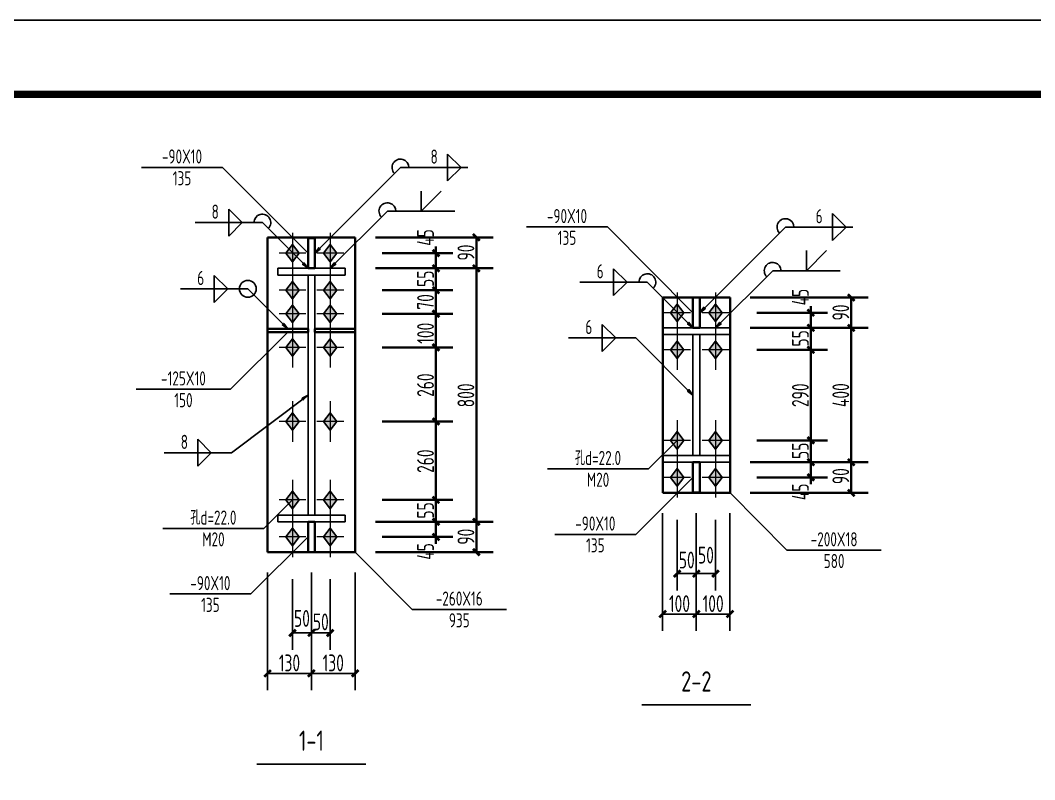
# Model space of a CAD drawing. Extents: x 32461 to 372567, y -698896 to 182569.
# Drawn here: x 130121 to 145187, y -454997 to -443718 of the extents above; entities that cross this region are included whole.
import ezdxf
from ezdxf.enums import TextEntityAlignment as Align

# ---------------------------------------------------------------- set-up
doc = ezdxf.new("R2010")
doc.units = 0
doc.header["$LTSCALE"] = 1000
doc.header["$MEASUREMENT"] = 0
doc.layers.get('0').update_dxf_attribs({"linetype": 'CONTINUOUS'})
doc.layers.get('Defpoints').update_dxf_attribs({"linetype": 'CONTINUOUS'})
doc.layers.add('10', color=7, linetype='CONTINUOUS')
doc.layers.add('PUB_TITLE', color=4, linetype='CONTINUOUS')
for name, color, linetype, lineweight in [('20', 2, 'CONTINUOUS', 35), ('尺寸标注', 2, 'CONTINUOUS', 35), ('焊缝标注', 9, 'CONTINUOUS', 25), ('螺栓孔标注', 9, 'CONTINUOUS', 25), ('钢板标注', 9, 'CONTINUOUS', 25)]:
    doc.layers.add(name, color=color, linetype=linetype, lineweight=lineweight)
doc.styles.add('PkpmHz', font='Pkpmeng', dxfattribs={"width": 0.7, "bigfont": 'hztxt'})
doc.dimstyles.new('Pkpm_1.00', dxfattribs={"dimtxt": 250, "dimasz": 100, "dimexe": 250, "dimexo": 0.0625, "dimgap": 30, "dimtad": 1, "dimdec": 0, "dimrnd": 5, "dimzin": 0, "dimdsep": 46, "dimtxsty": 'PkpmHz', "dimblk1": 'ARCHTICK', "dimblk2": 'ARCHTICK', "dimsah": 1, "dimcen": 0.09, "dimadec": 0, "dimazin": 0, "dimtfac": 1, "dimtdec": 0, "dimtmove": 2, "dimatfit": 1, "dimfxl": 0, "dimtolj": 1, "dimtzin": 0, "dimarcsym": 0})

# ---------------------------------------------------------------- blocks, each defined once
blk = doc.blocks.new('_ArchTick')
at = {"color": 0, "linetype": 'ByBlock', "const_width": 0.4}
blk.add_lwpolyline([(-0.5, -0.5), (0.5, 0.5)], dxfattribs=at)
blk = doc.blocks.new('*D241')
at = {"layer": 'Defpoints', "color": 0, "linetype": 'Continuous'}
for p in [(134164, -451617), (134444, -451617), (134444, -452817)]:
    blk.add_point(p, dxfattribs=at)
at = {"layer": '尺寸标注', "color": 0, "linetype": 'Continuous', "lineweight": -2}
for p, q in [((134164, -452017), (134164, -453067)), ((134444, -452017), (134444, -453067)), ((134164, -452817), (134444, -452817))]:
    blk.add_line(p, q, dxfattribs=at)
at = {"layer": '尺寸标注', "color": 0, "linetype": 'Continuous', "lineweight": -2, "xscale": 100, "yscale": 100, "zscale": 100, "rotation": 180}
blk.add_blockref('_ArchTick', (134164, -452817), dxfattribs=at)
at = {"layer": '尺寸标注', "color": 0, "linetype": 'Continuous', "lineweight": -2, "xscale": 100, "yscale": 100, "zscale": 100}
blk.add_blockref('_ArchTick', (134444, -452817), dxfattribs=at)
at = {"layer": '尺寸标注', "color": 0, "linetype": 'Continuous', "insert": (134304, -452601), "char_height": 250, "attachment_point": 5, "style": 'PkpmHz'}
blk.add_mtext('\\A1;50', dxfattribs=at)
blk = doc.blocks.new('*D242')
at = {"layer": 'Defpoints', "color": 0, "linetype": 'Continuous'}
for p in [(134444, -451617), (134724, -451617), (134724, -452817)]:
    blk.add_point(p, dxfattribs=at)
at = {"layer": '尺寸标注', "color": 0, "linetype": 'Continuous', "lineweight": -2}
for p, q in [((134444, -452017), (134444, -453067)), ((134724, -452017), (134724, -453067)), ((134444, -452817), (134724, -452817))]:
    blk.add_line(p, q, dxfattribs=at)
at = {"layer": '尺寸标注', "color": 0, "linetype": 'Continuous', "lineweight": -2, "xscale": 100, "yscale": 100, "zscale": 100, "rotation": 180}
blk.add_blockref('_ArchTick', (134444, -452817), dxfattribs=at)
at = {"layer": '尺寸标注', "color": 0, "linetype": 'Continuous', "lineweight": -2, "xscale": 100, "yscale": 100, "zscale": 100}
blk.add_blockref('_ArchTick', (134724, -452817), dxfattribs=at)
at = {"layer": '尺寸标注', "color": 0, "linetype": 'Continuous', "insert": (134584, -452653), "char_height": 250, "attachment_point": 5, "style": 'PkpmHz'}
blk.add_mtext('\\A1;50', dxfattribs=at)
blk = doc.blocks.new('*D243')
at = {"layer": 'Defpoints', "color": 0, "linetype": 'Continuous'}
for p in [(133794, -451617), (134444, -451617), (134444, -453417)]:
    blk.add_point(p, dxfattribs=at)
at = {"layer": '尺寸标注', "color": 0, "linetype": 'Continuous', "lineweight": -2}
for p, q in [((133794, -451917), (133794, -453667)), ((134444, -451917), (134444, -453667)), ((133794, -453417), (134444, -453417))]:
    blk.add_line(p, q, dxfattribs=at)
at = {"layer": '尺寸标注', "color": 0, "linetype": 'Continuous', "lineweight": -2, "xscale": 100, "yscale": 100, "zscale": 100, "rotation": 180}
blk.add_blockref('_ArchTick', (133794, -453417), dxfattribs=at)
at = {"layer": '尺寸标注', "color": 0, "linetype": 'Continuous', "lineweight": -2, "xscale": 100, "yscale": 100, "zscale": 100}
blk.add_blockref('_ArchTick', (134444, -453417), dxfattribs=at)
at = {"layer": '尺寸标注', "color": 0, "linetype": 'Continuous', "insert": (134119, -453262), "char_height": 250, "attachment_point": 5, "style": 'PkpmHz'}
blk.add_mtext('\\A1;130', dxfattribs=at)
blk = doc.blocks.new('*D244')
at = {"layer": 'Defpoints', "color": 0, "linetype": 'Continuous'}
for p in [(134444, -451617), (135094, -451617), (135094, -453417)]:
    blk.add_point(p, dxfattribs=at)
at = {"layer": '尺寸标注', "color": 0, "linetype": 'Continuous', "lineweight": -2}
for p, q in [((134444, -451917), (134444, -453667)), ((135094, -451917), (135094, -453667)), ((134444, -453417), (135094, -453417))]:
    blk.add_line(p, q, dxfattribs=at)
at = {"layer": '尺寸标注', "color": 0, "linetype": 'Continuous', "lineweight": -2, "xscale": 100, "yscale": 100, "zscale": 100, "rotation": 180}
blk.add_blockref('_ArchTick', (134444, -453417), dxfattribs=at)
at = {"layer": '尺寸标注', "color": 0, "linetype": 'Continuous', "lineweight": -2, "xscale": 100, "yscale": 100, "zscale": 100}
blk.add_blockref('_ArchTick', (135094, -453417), dxfattribs=at)
at = {"layer": '尺寸标注', "color": 0, "linetype": 'Continuous', "insert": (134769, -453262), "char_height": 250, "attachment_point": 5, "style": 'PkpmHz'}
blk.add_mtext('\\A1;130', dxfattribs=at)
blk = doc.blocks.new('*D225')
at = {"layer": 'Defpoints', "color": 0, "linetype": 'Continuous'}
for p in [(139876, -450736), (140161, -450736), (140161, -451936)]:
    blk.add_point(p, dxfattribs=at)
at = {"layer": '尺寸标注', "color": 0, "linetype": 'Continuous', "lineweight": -2}
for p, q in [((139876, -451136), (139876, -452186)), ((140161, -451136), (140161, -452186)), ((139876, -451936), (140161, -451936))]:
    blk.add_line(p, q, dxfattribs=at)
at = {"layer": '尺寸标注', "color": 0, "linetype": 'Continuous', "lineweight": -2, "xscale": 100, "yscale": 100, "zscale": 100, "rotation": 180}
blk.add_blockref('_ArchTick', (139876, -451936), dxfattribs=at)
at = {"layer": '尺寸标注', "color": 0, "linetype": 'Continuous', "lineweight": -2, "xscale": 100, "yscale": 100, "zscale": 100}
blk.add_blockref('_ArchTick', (140161, -451936), dxfattribs=at)
at = {"layer": '尺寸标注', "color": 0, "linetype": 'Continuous', "insert": (140019, -451734), "char_height": 250, "attachment_point": 5, "style": 'PkpmHz'}
blk.add_mtext('\\A1;50', dxfattribs=at)
blk = doc.blocks.new('*D226')
at = {"layer": 'Defpoints', "color": 0, "linetype": 'Continuous'}
for p in [(140161, -450736), (140446, -450736), (140446, -451936)]:
    blk.add_point(p, dxfattribs=at)
at = {"layer": '尺寸标注', "color": 0, "linetype": 'Continuous', "lineweight": -2}
for p, q in [((140161, -451136), (140161, -452186)), ((140446, -451136), (140446, -452186)), ((140161, -451936), (140446, -451936))]:
    blk.add_line(p, q, dxfattribs=at)
at = {"layer": '尺寸标注', "color": 0, "linetype": 'Continuous', "lineweight": -2, "xscale": 100, "yscale": 100, "zscale": 100, "rotation": 180}
blk.add_blockref('_ArchTick', (140161, -451936), dxfattribs=at)
at = {"layer": '尺寸标注', "color": 0, "linetype": 'Continuous', "lineweight": -2, "xscale": 100, "yscale": 100, "zscale": 100}
blk.add_blockref('_ArchTick', (140446, -451936), dxfattribs=at)
at = {"layer": '尺寸标注', "color": 0, "linetype": 'Continuous', "insert": (140304, -451661), "char_height": 250, "attachment_point": 5, "style": 'PkpmHz'}
blk.add_mtext('\\A1;50', dxfattribs=at)
blk = doc.blocks.new('*D227')
at = {"layer": 'Defpoints', "color": 0, "linetype": 'Continuous'}
for p in [(139661, -450736), (140161, -450736), (140161, -452536)]:
    blk.add_point(p, dxfattribs=at)
at = {"layer": '尺寸标注', "color": 0, "linetype": 'Continuous', "lineweight": -2}
for p, q in [((139661, -451036), (139661, -452786)), ((140161, -451036), (140161, -452786)), ((139661, -452536), (140161, -452536))]:
    blk.add_line(p, q, dxfattribs=at)
at = {"layer": '尺寸标注', "color": 0, "linetype": 'Continuous', "lineweight": -2, "xscale": 100, "yscale": 100, "zscale": 100, "rotation": 180}
blk.add_blockref('_ArchTick', (139661, -452536), dxfattribs=at)
at = {"layer": '尺寸标注', "color": 0, "linetype": 'Continuous', "lineweight": -2, "xscale": 100, "yscale": 100, "zscale": 100}
blk.add_blockref('_ArchTick', (140161, -452536), dxfattribs=at)
at = {"layer": '尺寸标注', "color": 0, "linetype": 'Continuous', "insert": (139911, -452381), "char_height": 250, "attachment_point": 5, "style": 'PkpmHz'}
blk.add_mtext('\\A1;100', dxfattribs=at)
blk = doc.blocks.new('*D228')
at = {"layer": 'Defpoints', "color": 0, "linetype": 'Continuous'}
for p in [(140161, -450736), (140661, -450736), (140661, -452536)]:
    blk.add_point(p, dxfattribs=at)
at = {"layer": '尺寸标注', "color": 0, "linetype": 'Continuous', "lineweight": -2}
for p, q in [((140161, -451036), (140161, -452786)), ((140661, -451036), (140661, -452786)), ((140161, -452536), (140661, -452536))]:
    blk.add_line(p, q, dxfattribs=at)
at = {"layer": '尺寸标注', "color": 0, "linetype": 'Continuous', "lineweight": -2, "xscale": 100, "yscale": 100, "zscale": 100, "rotation": 180}
blk.add_blockref('_ArchTick', (140161, -452536), dxfattribs=at)
at = {"layer": '尺寸标注', "color": 0, "linetype": 'Continuous', "lineweight": -2, "xscale": 100, "yscale": 100, "zscale": 100}
blk.add_blockref('_ArchTick', (140661, -452536), dxfattribs=at)
at = {"layer": '尺寸标注', "color": 0, "linetype": 'Continuous', "insert": (140411, -452381), "char_height": 250, "attachment_point": 5, "style": 'PkpmHz'}
blk.add_mtext('\\A1;100', dxfattribs=at)

msp = doc.modelspace()

# ---------------------------------------------------------------- hatches: boundary and pattern name
at = {"layer": '10'}
for points in [[(134164.2, -447046.3), (134064.2, -447176.3), (134164.2, -447306.3), (134264.2, -447176.3)], [(134724.2, -447046.3), (134624.2, -447176.3), (134724.2, -447306.3), (134824.2, -447176.3)], [(134164.2, -447596.3), (134064.2, -447726.3), (134164.2, -447856.3), (134264.2, -447726.3)], [(134724.2, -447596.3), (134624.2, -447726.3), (134724.2, -447856.3), (134824.2, -447726.3)], [(134164.2, -447946.3), (134064.2, -448076.3), (134164.2, -448206.3), (134264.2, -448076.3)], [(134724.2, -447946.3), (134624.2, -448076.3), (134724.2, -448206.3), (134824.2, -448076.3)], [(139876.5, -447931.4), (139776.5, -448061.4), (139876.5, -448191.4), (139976.5, -448061.4)], [(140446.5, -447931.4), (140346.5, -448061.4), (140446.5, -448191.4), (140546.5, -448061.4)], [(134164.2, -448446.3), (134064.2, -448576.3), (134164.2, -448706.3), (134264.2, -448576.3)], [(134724.2, -448446.3), (134624.2, -448576.3), (134724.2, -448706.3), (134824.2, -448576.3)], [(139876.5, -448481.4), (139776.5, -448611.4), (139876.5, -448741.4), (139976.5, -448611.4)], [(140446.5, -448481.4), (140346.5, -448611.4), (140446.5, -448741.4), (140546.5, -448611.4)], [(134164.2, -449546.3), (134064.2, -449676.3), (134164.2, -449806.3), (134264.2, -449676.3)], [(134724.2, -449546.3), (134624.2, -449676.3), (134724.2, -449806.3), (134824.2, -449676.3)], [(139876.5, -449826.4), (139776.5, -449956.4), (139876.5, -450086.4), (139976.5, -449956.4)], [(140446.5, -449826.4), (140346.5, -449956.4), (140446.5, -450086.4), (140546.5, -449956.4)], [(139876.5, -450376.4), (139776.5, -450506.4), (139876.5, -450636.4), (139976.5, -450506.4)], [(140446.5, -450376.4), (140346.5, -450506.4), (140446.5, -450636.4), (140546.5, -450506.4)], [(134164.2, -450711.5), (134064.2, -450841.5), (134164.2, -450971.5), (134264.2, -450841.5)], [(134724.2, -450711.5), (134624.2, -450841.5), (134724.2, -450971.5), (134824.2, -450841.5)], [(134164.2, -451261.5), (134064.2, -451391.5), (134164.2, -451521.5), (134264.2, -451391.5)], [(134724.2, -451261.5), (134624.2, -451391.5), (134724.2, -451521.5), (134824.2, -451391.5)]]:
    msp.add_hatch(color=1, dxfattribs=at).paths.add_polyline_path(points)
at = {"layer": '焊缝标注'}
for points in [[(134494.2, -447176.3), (134575.6, -447116.2), (134554.3, -447095)], [(134394.2, -447401.3), (134334.2, -447319.9), (134313, -447341.1)], [(134724.2, -447401.3), (134805.6, -447341.2), (134784.3, -447320)], [(140211.5, -448061.4), (140292.8, -448001.3), (140271.6, -447980.1)], [(134094.2, -448301.3), (134034.2, -448219.9), (134013, -448241.1)], [(140111.5, -448286.4), (140051.4, -448205), (140030.2, -448226.2)], [(140446.5, -448286.4), (140527.8, -448226.3), (140506.6, -448205.1)], [(140111.5, -449283.9), (140051.4, -449202.5), (140030.2, -449223.7)], [(134394.2, -449283.9), (134305.3, -449332.1), (134323.4, -449356.1)]]:
    msp.add_hatch(color=256, dxfattribs=at).paths.add_polyline_path(points)

# ---------------------------------------------------------------- linework, layer by layer
at = {"color": 0, "linetype": 'ByBlock', "const_width": 40}
for points in [[(136944.2, -446991.5), (136844.2, -446891.5)], [(136244.2, -447126.3), (136344.2, -447226.3)], [(136344.2, -447451.3), (136244.2, -447351.3)], [(136344.2, -447451.3), (136244.2, -447351.3)], [(136844.2, -447351.3), (136944.2, -447451.3)], [(136944.2, -447451.3), (136844.2, -447351.3)], [(136344.2, -447776.3), (136244.2, -447676.3)], [(136244.2, -447676.3), (136344.2, -447776.3)], [(142511.5, -447886.4), (142411.5, -447786.4)], [(136244.2, -448026.3), (136344.2, -448126.3)], [(136344.2, -448126.3), (136244.2, -448026.3)], [(141811.5, -448011.4), (141911.5, -448111.4)], [(141911.5, -448336.4), (141811.5, -448236.4)], [(141911.5, -448336.4), (141811.5, -448236.4)], [(142411.5, -448236.4), (142511.5, -448336.4)], [(142511.5, -448336.4), (142411.5, -448236.4)], [(136344.2, -448626.3), (136244.2, -448526.3)], [(136244.2, -448526.3), (136344.2, -448626.3)], [(141911.5, -448661.4), (141811.5, -448561.4)], [(141811.5, -448561.4), (141911.5, -448661.4)], [(136344.2, -449726.3), (136244.2, -449626.3)], [(136244.2, -449626.3), (136344.2, -449726.3)], [(141811.5, -449906.4), (141911.5, -450006.4)], [(141911.5, -450006.4), (141811.5, -449906.4)], [(141811.5, -450231.4), (141911.5, -450331.4)], [(141811.5, -450231.4), (141911.5, -450331.4)], [(142411.5, -450231.4), (142511.5, -450331.4)], [(142511.5, -450331.4), (142411.5, -450231.4)], [(141911.5, -450556.4), (141811.5, -450456.4)], [(142411.5, -450686.4), (142511.5, -450786.4)], [(136244.2, -450791.5), (136344.2, -450891.5)], [(136344.2, -450891.5), (136244.2, -450791.5)], [(136244.2, -451116.5), (136344.2, -451216.5)], [(136244.2, -451116.5), (136344.2, -451216.5)], [(136844.2, -451116.5), (136944.2, -451216.5)], [(136944.2, -451216.5), (136844.2, -451116.5)], [(136344.2, -451441.5), (136244.2, -451341.5)], [(136844.2, -451566.5), (136944.2, -451666.5)]]:
    msp.add_lwpolyline(points, dxfattribs=at)
at = {"layer": '10', "color": 9, "lineweight": 18, "ltscale": 100}
for p, q in [((134164.2, -446876.3), (134164.2, -447476.3)), ((134724.2, -446876.3), (134724.2, -447476.3)), ((134364.2, -447176.3), (133964.2, -447176.3)), ((134924.2, -447176.3), (134524.2, -447176.3)), ((134164.2, -447426.3), (134164.2, -448026.3)), ((134724.2, -447426.3), (134724.2, -448026.3)), ((134364.2, -447726.3), (133964.2, -447726.3)), ((134924.2, -447726.3), (134524.2, -447726.3)), ((134164.2, -447776.3), (134164.2, -448376.3)), ((134724.2, -447776.3), (134724.2, -448376.3)), ((139876.5, -447761.4), (139876.5, -448361.4)), ((140446.5, -447761.4), (140446.5, -448361.4)), ((134364.2, -448076.3), (133964.2, -448076.3)), ((134924.2, -448076.3), (134524.2, -448076.3)), ((140076.5, -448061.4), (139676.5, -448061.4)), ((140646.5, -448061.4), (140246.5, -448061.4)), ((134164.2, -448276.3), (134164.2, -448876.3)), ((134724.2, -448276.3), (134724.2, -448876.3)), ((139876.5, -448311.4), (139876.5, -448911.4)), ((140446.5, -448311.4), (140446.5, -448911.4)), ((134364.2, -448576.3), (133964.2, -448576.3)), ((134924.2, -448576.3), (134524.2, -448576.3)), ((140076.5, -448611.4), (139676.5, -448611.4)), ((140646.5, -448611.4), (140246.5, -448611.4)), ((134164.2, -449376.3), (134164.2, -449976.3)), ((134724.2, -449376.3), (134724.2, -449976.3)), ((134364.2, -449676.3), (133964.2, -449676.3)), ((134924.2, -449676.3), (134524.2, -449676.3)), ((139876.5, -449656.4), (139876.5, -450256.4)), ((140446.5, -449656.4), (140446.5, -450256.4)), ((140076.5, -449956.4), (139676.5, -449956.4)), ((140646.5, -449956.4), (140246.5, -449956.4)), ((139876.5, -450206.4), (139876.5, -450806.4)), ((140446.5, -450206.4), (140446.5, -450806.4)), ((134164.2, -450541.5), (134164.2, -451141.5)), ((134724.2, -450541.5), (134724.2, -451141.5)), ((140076.5, -450506.4), (139676.5, -450506.4)), ((140646.5, -450506.4), (140246.5, -450506.4)), ((134364.2, -450841.5), (133964.2, -450841.5)), ((134924.2, -450841.5), (134524.2, -450841.5)), ((134164.2, -451091.5), (134164.2, -451691.5)), ((134724.2, -451091.5), (134724.2, -451691.5)), ((134364.2, -451391.5), (133964.2, -451391.5)), ((134924.2, -451391.5), (134524.2, -451391.5))]:
    msp.add_line(p, q, dxfattribs=at)
at = {"layer": '10', "color": 3, "ltscale": 100}
for p, q in [((134944.2, -447401.3), (133944.2, -447401.3)), ((133944.2, -447401.3), (133944.2, -447501.3)), ((134944.2, -447501.3), (134944.2, -447401.3)), ((133944.2, -447501.3), (134944.2, -447501.3)), ((134394.2, -451066.5), (134394.2, -447501.3)), ((134494.2, -451066.5), (134494.2, -447501.3)), ((140661.5, -448286.4), (139661.5, -448286.4)), ((139661.5, -448286.4), (139661.5, -448386.4)), ((140661.5, -448386.4), (140661.5, -448286.4)), ((139661.5, -448386.4), (140661.5, -448386.4)), ((140111.5, -450181.4), (140111.5, -448386.4)), ((140211.5, -450181.4), (140211.5, -448386.4)), ((140661.5, -450181.4), (139661.5, -450181.4)), ((139661.5, -450181.4), (139661.5, -450281.4)), ((139661.5, -450281.4), (140661.5, -450281.4)), ((140661.5, -450281.4), (140661.5, -450181.4)), ((134944.2, -451066.5), (133944.2, -451066.5)), ((133944.2, -451066.5), (133944.2, -451166.5)), ((133944.2, -451166.5), (134944.2, -451166.5)), ((134944.2, -451166.5), (134944.2, -451066.5))]:
    msp.add_line(p, q, dxfattribs=at)
at = {"layer": '10', "ltscale": 100}
for p, q in [((139351.5, -453886.4), (140971.5, -453886.4)), ((133634.2, -454766.5), (135254.2, -454766.5))]:
    msp.add_line(p, q, dxfattribs=at)
at = {"layer": '10', "color": 1, "linetype": 'Continuous'}
for points in [[(134164.2, -447046.3), (134064.2, -447176.3), (134164.2, -447306.3), (134264.2, -447176.3)], [(134724.2, -447046.3), (134624.2, -447176.3), (134724.2, -447306.3), (134824.2, -447176.3)], [(134164.2, -447596.3), (134064.2, -447726.3), (134164.2, -447856.3), (134264.2, -447726.3)], [(134724.2, -447596.3), (134624.2, -447726.3), (134724.2, -447856.3), (134824.2, -447726.3)], [(134164.2, -447946.3), (134064.2, -448076.3), (134164.2, -448206.3), (134264.2, -448076.3)], [(134724.2, -447946.3), (134624.2, -448076.3), (134724.2, -448206.3), (134824.2, -448076.3)], [(139876.5, -447931.4), (139776.5, -448061.4), (139876.5, -448191.4), (139976.5, -448061.4)], [(140446.5, -447931.4), (140346.5, -448061.4), (140446.5, -448191.4), (140546.5, -448061.4)], [(134164.2, -448446.3), (134064.2, -448576.3), (134164.2, -448706.3), (134264.2, -448576.3)], [(134724.2, -448446.3), (134624.2, -448576.3), (134724.2, -448706.3), (134824.2, -448576.3)], [(139876.5, -448481.4), (139776.5, -448611.4), (139876.5, -448741.4), (139976.5, -448611.4)], [(140446.5, -448481.4), (140346.5, -448611.4), (140446.5, -448741.4), (140546.5, -448611.4)], [(134164.2, -449546.3), (134064.2, -449676.3), (134164.2, -449806.3), (134264.2, -449676.3)], [(134724.2, -449546.3), (134624.2, -449676.3), (134724.2, -449806.3), (134824.2, -449676.3)], [(139876.5, -449826.4), (139776.5, -449956.4), (139876.5, -450086.4), (139976.5, -449956.4)], [(140446.5, -449826.4), (140346.5, -449956.4), (140446.5, -450086.4), (140546.5, -449956.4)], [(139876.5, -450376.4), (139776.5, -450506.4), (139876.5, -450636.4), (139976.5, -450506.4)], [(140446.5, -450376.4), (140346.5, -450506.4), (140446.5, -450636.4), (140546.5, -450506.4)], [(134164.2, -450711.5), (134064.2, -450841.5), (134164.2, -450971.5), (134264.2, -450841.5)], [(134724.2, -450711.5), (134624.2, -450841.5), (134724.2, -450971.5), (134824.2, -450841.5)], [(134164.2, -451261.5), (134064.2, -451391.5), (134164.2, -451521.5), (134264.2, -451391.5)], [(134724.2, -451261.5), (134624.2, -451391.5), (134724.2, -451521.5), (134824.2, -451391.5)]]:
    msp.add_lwpolyline(points, close=True, dxfattribs=at)
at = {"layer": '20', "ltscale": 100}
for p, q in [((135094.2, -446941.5), (133794.2, -446941.5)), ((133794.2, -446941.5), (133794.2, -451616.5)), ((134494.2, -446951.3), (134394.2, -446951.3)), ((134394.2, -446951.3), (134394.2, -447401.3)), ((134494.2, -447401.3), (134494.2, -446951.3)), ((135094.2, -451616.5), (135094.2, -446941.5)), ((134394.2, -447401.3), (134494.2, -447401.3)), ((140661.5, -447836.4), (139661.5, -447836.4)), ((139661.5, -447836.4), (139661.5, -450736.4)), ((140211.5, -447836.4), (140111.5, -447836.4)), ((140111.5, -447836.4), (140111.5, -448286.4)), ((140211.5, -448286.4), (140211.5, -447836.4)), ((140661.5, -450736.4), (140661.5, -447836.4)), ((134394.2, -448301.3), (133794.2, -448301.3)), ((133794.2, -448301.3), (133794.2, -448351.3)), ((133794.2, -448351.3), (134394.2, -448351.3)), ((134394.2, -448351.3), (134394.2, -448301.3)), ((134494.2, -448301.3), (135094.2, -448301.3)), ((134494.2, -448351.3), (134494.2, -448301.3)), ((135094.2, -448351.3), (134494.2, -448351.3)), ((135094.2, -448301.3), (135094.2, -448351.3)), ((140111.5, -448286.4), (140211.5, -448286.4)), ((140111.5, -450281.4), (140211.5, -450281.4)), ((140111.5, -450731.4), (140111.5, -450281.4)), ((140211.5, -450281.4), (140211.5, -450731.4)), ((139661.5, -450736.4), (140661.5, -450736.4)), ((140211.5, -450731.4), (140111.5, -450731.4)), ((134394.2, -451166.5), (134494.2, -451166.5)), ((134394.2, -451616.5), (134394.2, -451166.5)), ((134494.2, -451166.5), (134494.2, -451616.5)), ((133794.2, -451616.5), (135094.2, -451616.5)), ((134494.2, -451616.5), (134394.2, -451616.5))]:
    msp.add_line(p, q, dxfattribs=at)
at = {"layer": 'PUB_TITLE'}
msp.add_lwpolyline([(74273.1, -489917.6), (156003.1, -489917.6), (156003.1, -443717.6), (74273.1, -443717.6)], close=True, dxfattribs=at)
at = {"layer": 'PUB_TITLE', "const_width": 110}
msp.add_lwpolyline([(77023.1, -488817.6), (154903.1, -488817.6), (154903.1, -444817.6), (77023.1, -444817.6)], close=True, dxfattribs=at)
at = {"layer": '尺寸标注', "linetype": 'Continuous'}
for p, q in [((135394.2, -446941.5), (137144.2, -446941.5)), ((136894.2, -447401.3), (136894.2, -446941.5)), ((136294.2, -447176.3), (136294.2, -447076.3)), ((135494.2, -447176.3), (136544.2, -447176.3)), ((136294.2, -447401.3), (136294.2, -447176.3)), ((135394.2, -447401.3), (137144.2, -447401.3)), ((135394.2, -447401.3), (137144.2, -447401.3)), ((135494.2, -447401.3), (136544.2, -447401.3)), ((135494.2, -447401.3), (136544.2, -447401.3)), ((136294.2, -447726.3), (136294.2, -447401.3)), ((136294.2, -447401.3), (136294.2, -447501.3)), ((136894.2, -451166.5), (136894.2, -447401.3)), ((135494.2, -447726.3), (136544.2, -447726.3)), ((135494.2, -447726.3), (136544.2, -447726.3)), ((136294.2, -448076.3), (136294.2, -447726.3)), ((140961.5, -447836.4), (142711.5, -447836.4)), ((142461.5, -448286.4), (142461.5, -447836.4)), ((141861.5, -448061.4), (141861.5, -447961.4)), ((135494.2, -448076.3), (136544.2, -448076.3)), ((135494.2, -448076.3), (136544.2, -448076.3)), ((136294.2, -448576.3), (136294.2, -448076.3)), ((141061.5, -448061.4), (142111.5, -448061.4)), ((141861.5, -448286.4), (141861.5, -448061.4)), ((140961.5, -448286.4), (142711.5, -448286.4)), ((140961.5, -448286.4), (142711.5, -448286.4)), ((141061.5, -448286.4), (142111.5, -448286.4)), ((141061.5, -448286.4), (142111.5, -448286.4)), ((141861.5, -448611.4), (141861.5, -448286.4)), ((141861.5, -448286.4), (141861.5, -448386.4)), ((142461.5, -450281.4), (142461.5, -448286.4)), ((135494.2, -448576.3), (136544.2, -448576.3)), ((135494.2, -448576.3), (136544.2, -448576.3)), ((136294.2, -449676.3), (136294.2, -448576.3)), ((141061.5, -448611.4), (142111.5, -448611.4)), ((141061.5, -448611.4), (142111.5, -448611.4)), ((141861.5, -449956.4), (141861.5, -448611.4)), ((135494.2, -449676.3), (136544.2, -449676.3)), ((135494.2, -449676.3), (136544.2, -449676.3)), ((136294.2, -450841.5), (136294.2, -449676.3)), ((141061.5, -449956.4), (142111.5, -449956.4)), ((141061.5, -449956.4), (142111.5, -449956.4)), ((141861.5, -450281.4), (141861.5, -449956.4)), ((140961.5, -450281.4), (142711.5, -450281.4)), ((140961.5, -450281.4), (142711.5, -450281.4)), ((141061.5, -450281.4), (142111.5, -450281.4)), ((141061.5, -450281.4), (142111.5, -450281.4)), ((141861.5, -450281.4), (141861.5, -450181.4)), ((141861.5, -450506.4), (141861.5, -450281.4)), ((142461.5, -450736.4), (142461.5, -450281.4)), ((141061.5, -450506.4), (142111.5, -450506.4)), ((141861.5, -450506.4), (141861.5, -450606.4)), ((140961.5, -450736.4), (142711.5, -450736.4)), ((135494.2, -450841.5), (136544.2, -450841.5)), ((135494.2, -450841.5), (136544.2, -450841.5)), ((136294.2, -451166.5), (136294.2, -450841.5)), ((135394.2, -451166.5), (137144.2, -451166.5)), ((135394.2, -451166.5), (137144.2, -451166.5)), ((135494.2, -451166.5), (136544.2, -451166.5)), ((135494.2, -451166.5), (136544.2, -451166.5)), ((136294.2, -451166.5), (136294.2, -451066.5)), ((136294.2, -451391.5), (136294.2, -451166.5)), ((136894.2, -451616.5), (136894.2, -451166.5)), ((135494.2, -451391.5), (136544.2, -451391.5)), ((136294.2, -451391.5), (136294.2, -451491.5)), ((135394.2, -451616.5), (137144.2, -451616.5))]:
    msp.add_line(p, q, dxfattribs=at)
at = {"layer": '焊缝标注', "ltscale": 100}
for p, q in [((136467.5, -445704), (136667.5, -445904)), ((136467.5, -445904), (136467.5, -445704)), ((134494.2, -447176.3), (135767.5, -445904)), ((135767.5, -445904), (136767.5, -445904)), ((136467.5, -446104), (136667.5, -445904)), ((136467.5, -445904), (136467.5, -446104)), ((136073.1, -446553.1), (136073.1, -446253.1)), ((136073.1, -446553.1), (136373.1, -446253.1)), ((133416.2, -446721.6), (133216.2, -446521.6)), ((133216.2, -446721.6), (133216.2, -446521.6)), ((134724.2, -447401.3), (135573.1, -446553.1)), ((135573.1, -446553.1), (136573.1, -446553.1)), ((142184.8, -446589.1), (142384.8, -446789.1)), ((142184.8, -446789.1), (142184.8, -446589.1)), ((133716.2, -446721.6), (132716.2, -446721.6)), ((133416.2, -446721.6), (133216.2, -446921.6)), ((133216.2, -446721.6), (133216.2, -446921.6)), ((134394.2, -447401.3), (133716.2, -446721.6)), ((140211.5, -448061.4), (141484.8, -446789.1)), ((141484.8, -446789.1), (142484.8, -446789.1)), ((142184.8, -446989.1), (142384.8, -446789.1)), ((142184.8, -446789.1), (142184.8, -446989.1)), ((141795.3, -447438.2), (141795.3, -447138.2)), ((141795.3, -447438.2), (142095.3, -447138.2)), ((139133.4, -447606.7), (138933.4, -447406.7)), ((138933.4, -447606.7), (138933.4, -447406.7)), ((140446.5, -448286.4), (141295.3, -447438.2)), ((141295.3, -447438.2), (142295.3, -447438.2)), ((133201, -447706.6), (133001, -447506.6)), ((133001, -447706.6), (133001, -447506.6)), ((133501, -447706.6), (132501, -447706.6)), ((133201, -447706.6), (133001, -447906.6)), ((133001, -447706.6), (133001, -447906.6)), ((134094.2, -448301.3), (133501, -447706.6)), ((139433.4, -447606.7), (138433.4, -447606.7)), ((139133.4, -447606.7), (138933.4, -447806.7)), ((138933.4, -447606.7), (138933.4, -447806.7)), ((140111.5, -448286.4), (139433.4, -447606.7)), ((138963.9, -448434.3), (138763.9, -448234.3)), ((138763.9, -448434.3), (138763.9, -448234.3)), ((139263.9, -448434.3), (138263.9, -448434.3)), ((138963.9, -448434.3), (138763.9, -448634.3)), ((138763.9, -448434.3), (138763.9, -448634.3)), ((140111.5, -449283.9), (139263.9, -448434.3)), ((134394.2, -449283.9), (133257.7, -450140.9)), ((132957.7, -450140.9), (132757.7, -449940.9)), ((132757.7, -450140.9), (132757.7, -449940.9)), ((133257.7, -450140.9), (132257.7, -450140.9)), ((132957.7, -450140.9), (132757.7, -450340.9)), ((132757.7, -450140.9), (132757.7, -450340.9))]:
    msp.add_line(p, q, dxfattribs=at)
at = {"layer": '焊缝标注', "linetype": 'Continuous'}
for points in [[(134494.2, -447176.3), (134575.6, -447116.2), (134554.3, -447095)], [(134394.2, -447401.3), (134334.2, -447319.9), (134313, -447341.1)], [(134724.2, -447401.3), (134805.6, -447341.2), (134784.3, -447320)], [(140211.5, -448061.4), (140292.8, -448001.3), (140271.6, -447980.1)], [(134094.2, -448301.3), (134034.2, -448219.9), (134013, -448241.1)], [(140111.5, -448286.4), (140051.4, -448205), (140030.2, -448226.2)], [(140446.5, -448286.4), (140527.8, -448226.3), (140506.6, -448205.1)], [(140111.5, -449283.9), (140051.4, -449202.5), (140030.2, -449223.7)], [(134394.2, -449283.9), (134305.3, -449332.1), (134323.4, -449356.1)]]:
    msp.add_lwpolyline(points, close=True, dxfattribs=at)
at = {"layer": '焊缝标注', "ltscale": 100}
msp.add_circle((133501, -447706.6), 125, dxfattribs=at)
for centre, start, end in [((135767.5, -445904), 0, 224.97719), ((135573.1, -446553.1), 0, 224.97719), ((133716.2, -446721.6), 314.93155, 180), ((141484.8, -446789.1), 0, 224.97719), ((141295.3, -447438.2), 0, 224.97719), ((139433.4, -447606.7), 314.93155, 180)]:
    msp.add_arc(centre, 125, start, end, dxfattribs=at)
at = {"layer": '螺栓孔标注', "ltscale": 100}
for p, q in [((139876.5, -449956.4), (139451.3, -450379.8)), ((139451.3, -450379.8), (137951.3, -450379.8)), ((134164.2, -450841.5), (133739.1, -451264.9)), ((133739.1, -451264.9), (132239.1, -451264.9))]:
    msp.add_line(p, q, dxfattribs=at)
at = {"layer": '螺栓孔标注', "ltscale": 100, "const_width": 10}
for points in [[(139881.5, -449956.4, 1), (139871.5, -449956.4, 1)], [(134169.2, -450841.5, 1), (134159.2, -450841.5, 1)]]:
    msp.add_lwpolyline(points, format="xyb", close=True, dxfattribs=at)
at = {"layer": '钢板标注', "ltscale": 100}
for p, q in [((133122.9, -445901.9), (131922.9, -445901.9)), ((134394.2, -447176.3), (133122.9, -445901.9)), ((138840.2, -446787.1), (137640.2, -446787.1)), ((140111.5, -448061.4), (138840.2, -446787.1)), ((134094.2, -448351.3), (133244, -449198.1)), ((133244, -449198.1), (131844, -449198.1)), ((140111.5, -450506.4), (139261.2, -451353.2)), ((140661.5, -450736.4), (141507.6, -451587.3)), ((139261.2, -451353.2), (138061.2, -451353.2)), ((134394.2, -451391.5), (133544, -452238.3)), ((135094.2, -451616.5), (135940.4, -452467.4)), ((141507.6, -451587.3), (142907.6, -451587.3)), ((133544, -452238.3), (132344, -452238.3)), ((135940.4, -452467.4), (137340.4, -452467.4))]:
    msp.add_line(p, q, dxfattribs=at)
at = {"layer": '钢板标注', "ltscale": 100, "const_width": 10}
for points in [[(134399.2, -447176.3, 1), (134389.2, -447176.3, 1)], [(140116.5, -448061.4, 1), (140106.5, -448061.4, 1)], [(134099.2, -448351.3, 1), (134089.2, -448351.3, 1)], [(140116.5, -450506.4, 1), (140106.5, -450506.4, 1)], [(140666.5, -450736.4, 1), (140656.5, -450736.4, 1)], [(134399.2, -451391.5, 1), (134389.2, -451391.5, 1)], [(135099.2, -451616.5, 1), (135089.2, -451616.5, 1)]]:
    msp.add_lwpolyline(points, format="xyb", close=True, dxfattribs=at)

# ---------------------------------------------------------------- texts
at = {"layer": '10', "style": 'PkpmHz', "width": 0.77}
for s, p in [('2-2', (140161.5, -453536.4)), ('1-1', (134444.2, -454416.5))]:
    msp.add_text(s, height=300, dxfattribs=at).set_placement(p, align=Align.MIDDLE_CENTER)
at = {"layer": '尺寸标注', "style": 'PkpmHz', "width": 0.7}
for s, p in [('45', (136264, -447067.1)), ('90', (136864.2, -447285.8)), ('55', (136264.2, -447678.2)), ('45', (141831.2, -447952.2)), ('70', (136264.2, -448015.7)), ('90', (142431.5, -448175.8)), ('100', (136264.2, -448521.4)), ('55', (141831.5, -448563.3)), ('260', (136264.2, -449311.4)), ('800', (136864.2, -449465.6)), ('290', (141831.5, -449462.2)), ('400', (142431.5, -449462.2)), ('55', (141831.5, -450233.3)), ('260', (136264.2, -450440.6)), ('90', (142431.5, -450606.5)), ('45', (141831.2, -450844.4)), ('55', (136264.2, -451118.4)), ('90', (136864.2, -451505.9)), ('45', (136264, -451729.5))]:
    msp.add_text(s, height=250, rotation=90, dxfattribs=at).set_placement(p)
at = {"layer": '焊缝标注', "style": 'PkpmHz', "width": 0.71}
for s, p in [('8', (136267.5, -445847.4)), ('8', (133016.2, -446665)), ('6', (141984.8, -446732.5)), ('6', (132801, -447650)), ('6', (138733.4, -447550.1)), ('6', (138563.9, -448377.7)), ('8', (132557.7, -450084.3))]:
    msp.add_text(s, height=210, dxfattribs=at).set_placement(p, align=Align.CENTER)
at = {"layer": '螺栓孔标注', "style": 'PkpmHz', "width": 0.71}
for p in [(138701.3, -450323.2), (132989.1, -451208.3)]:
    msp.add_text('孔d=22.0', height=210, dxfattribs=at).set_placement(p, align=Align.CENTER)
for p in [(138701.3, -450436.4), (132989.1, -451321.5)]:
    msp.add_text('M20', height=210, dxfattribs=at).set_placement(p, align=Align.TOP_CENTER)
at = {"layer": '钢板标注', "style": 'PkpmHz', "width": 0.71}
for s, p in [('-90X10', (132522.9, -445845.3)), ('-90X10', (138240.2, -446730.5)), ('-125X10', (132544, -449141.5)), ('-90X10', (138661.2, -451296.6)), ('-200X18', (142207.6, -451530.7)), ('-90X10', (132944, -452181.7)), ('-260X16', (136640.4, -452410.8))]:
    msp.add_text(s, height=210, dxfattribs=at).set_placement(p, align=Align.CENTER)
for s, p in [('135', (132522.9, -445958.6)), ('135', (138240.2, -446843.7)), ('150', (132544, -449254.7)), ('135', (138661.2, -451409.8)), ('580', (142207.6, -451643.9)), ('135', (132944, -452295)), ('935', (136640.4, -452524))]:
    msp.add_text(s, height=210, dxfattribs=at).set_placement(p, align=Align.TOP_CENTER)

# ---------------------------------------------------------------- dimensions: what is measured, and where the dimension line sits
at = {"layer": '尺寸标注', "linetype": 'Continuous'}
for base, p1, p2, text, picture, middle in [((140161.5, -452536.4), (139661.5, -450736.4), (140161.5, -450736.4), '100', '*D227', (139911.5, -452381.4)), ((140661.5, -452536.4), (140161.5, -450736.4), (140661.5, -450736.4), '100', '*D228', (140411.5, -452381.4)), ((134444.2, -453416.5), (133794.2, -451616.5), (134444.2, -451616.5), '130', '*D243', (134119.2, -453261.5)), ((135094.2, -453416.5), (134444.2, -451616.5), (135094.2, -451616.5), '130', '*D244', (134769.2, -453261.5))]:
    dim = msp.add_linear_dim(base=base, p1=p1, p2=p2, text=text, dimstyle='Pkpm_1.00', override={"dimexo": 300, "dimtih": 0, "dimtoh": 0}, dxfattribs=at)
    dim.commit()
    dim.dimension.update_dxf_attribs({"geometry": picture, "text_midpoint": middle})
for base, p1, p2, picture, middle in [((140161.5, -451936.4), (139876.5, -450736.4), (140161.5, -450736.4), '*D225', (140019, -451734.1)), ((140446.5, -451936.4), (140161.5, -450736.4), (140446.5, -450736.4), '*D226', (140304, -451661.4)), ((134444.2, -452816.5), (134164.2, -451616.5), (134444.2, -451616.5), '*D241', (134304.2, -452600.8)), ((134724.2, -452816.5), (134444.2, -451616.5), (134724.2, -451616.5), '*D242', (134584.2, -452653.3))]:
    dim = msp.add_linear_dim(base=base, p1=p1, p2=p2, text='50', dimstyle='Pkpm_1.00', override={"dimexo": 400, "dimtih": 0, "dimtoh": 0}, dxfattribs=at)
    dim.commit()
    dim.dimension.update_dxf_attribs({"geometry": picture, "text_midpoint": middle, "dimtype": 160})

doc.saveas('drawing.dxf')
